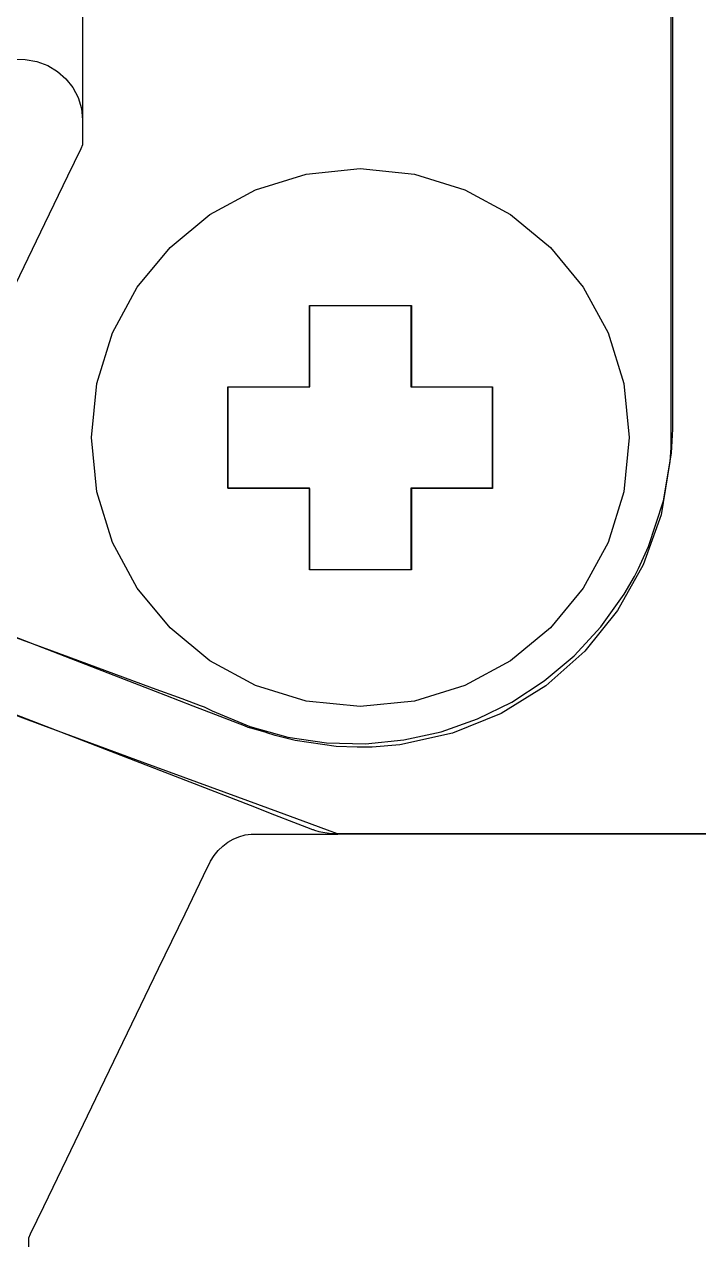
# Model space of a CAD drawing. Extents: x 1 to 47.7, y 0.2 to 35.
# Drawn here: x 37.175 to 37.507, y 7.863 to 8.464 of the extents above; entities that cross this region are included whole.
import ezdxf

# ---------------------------------------------------------------- set-up
doc = ezdxf.new("R2010")
doc.units = 0
doc.header["$MEASUREMENT"] = 0
for name, color, linetype in [('7_1__EMPTY_IO_BOARD_POSITI', 7, 'CONTINUOUS'), ('7_2___8__INDEPENDENT_INPUT', 7, 'CONTINUOUS'), ('7_3___8__OPTOISO_INDEPENDE', 7, 'CONTINUOUS'), ('7_4___24__OPTOISO_INDEPEND', 7, 'CONTINUOUS'), ('7_5___8__INDEPENDENT_INPUT', 7, 'CONTINUOUS'), ('7_6____8__INDEPENDENT_INPU', 7, 'CONTINUOUS'), ('7_7____8__OPTOISO_INDEPEND', 7, 'CONTINUOUS'), ('7_8____8__OPTOISO_INDEPEND', 7, 'CONTINUOUS')]:
    doc.layers.add(name, color=color, linetype=linetype)

msp = doc.modelspace()

# ---------------------------------------------------------------- linework, layer by layer
at = {"layer": '7_1__EMPTY_IO_BOARD_POSITI'}
for points in [[(37.49317, 8.46753), (37.49317, 8.45577), (37.49317, 8.4418), (37.49317, 8.40901), (37.49317, 8.37269), (37.49317, 8.33636), (37.49317, 8.30357), (37.49317, 8.2896), (37.49317, 8.27784), (37.49317, 8.26873), (37.49317, 8.26271), (37.49317, 8.26023), (37.49317, 8.25871), (37.49309, 8.25528), (37.49272, 8.24847), (37.48833, 8.22213), (37.47959, 8.1975), (37.46693, 8.175), (37.45077, 8.15505), (37.43154, 8.13805), (37.40964, 8.12442), (37.38552, 8.11459), (37.35958, 8.10895), (37.34607, 8.10783), (37.33999, 8.10772), (37.33868, 8.10773), (37.32827, 8.10818), (37.30804, 8.11113), (37.29827, 8.11358), (37.29415, 8.11482), (37.29376, 8.11493), (37.28873, 8.1164), (37.28501, 8.11748), (37.28309, 8.11823), (37.27763, 8.12034), (37.26907, 8.12365), (37.25783, 8.12799), (37.24436, 8.1332), (37.22908, 8.13911), (37.19487, 8.15234), (37.12395, 8.17976)], [(37.31539, 8.23522), (37.27508, 8.23522), (37.27508, 8.28516), (37.31539, 8.28516), (37.31539, 8.32531), (37.36533, 8.32531), (37.36533, 8.28516), (37.40528, 8.28516), (37.40528, 8.23522), (37.36533, 8.23522), (37.36533, 8.19508), (37.31539, 8.19508), (37.31539, 8.23522)], [(37.1511, 8.13128), (37.18532, 8.11806), (37.25623, 8.09064), (37.28598, 8.07914), (37.2979, 8.07453), (37.30727, 8.07091), (37.31366, 8.06844), (37.31663, 8.06729), (37.31688, 8.0672), (37.31761, 8.06696), (37.31976, 8.06628), (37.32576, 8.06532), (37.32755, 8.0652), (37.32759, 8.0652), (37.3296, 8.0652), (37.33667, 8.0652), (37.34823, 8.0652), (37.36366, 8.0652), (37.38236, 8.0652), (37.40371, 8.0652), (37.42708, 8.0652), (37.5285, 8.0652)]]:
    msp.add_lwpolyline(points, dxfattribs=at)
msp.add_lwpolyline([(37.34018, 8.39265), (37.36688, 8.38996), (37.39175, 8.38224), (37.41425, 8.37003), (37.43385, 8.35386), (37.45003, 8.33425), (37.46224, 8.31175), (37.46996, 8.28689), (37.47265, 8.26019), (37.46996, 8.2335), (37.46224, 8.20863), (37.45003, 8.18613), (37.43385, 8.16653), (37.41425, 8.15035), (37.39175, 8.13814), (37.36688, 8.13042), (37.34018, 8.12773), (37.31348, 8.13042), (37.28862, 8.13814), (37.26611, 8.15035), (37.24651, 8.16653), (37.23033, 8.18613), (37.21812, 8.20863), (37.2104, 8.2335), (37.20771, 8.26019), (37.2104, 8.28689), (37.21812, 8.31175), (37.23033, 8.33425), (37.24651, 8.35386), (37.26611, 8.37003), (37.28862, 8.38224), (37.31348, 8.38996)], close=True, dxfattribs=at)
at = {"layer": '7_2___8__INDEPENDENT_INPUT'}
for points in [[(37.22759, 8.52376), (37.22157, 8.52239), (37.21629, 8.51976), (37.21182, 8.51602), (37.20822, 8.51134), (37.20557, 8.50585), (37.20393, 8.49971), (37.20337, 8.49307), (37.20337, 8.48884), (37.20337, 8.47792), (37.20337, 8.46298), (37.20337, 8.44671), (37.20337, 8.43178), (37.20337, 8.42085), (37.20337, 8.41662)], [(37.14748, 8.17019), (37.19643, 8.15219), (37.2186, 8.14403), (37.2376, 8.13704), (37.25223, 8.13166), (37.26127, 8.12834), (37.26331, 8.12759), (37.26365, 8.12746), (37.26727, 8.12561), (37.28569, 8.11791), (37.30454, 8.11269), (37.32361, 8.10989), (37.34269, 8.10946), (37.36156, 8.11132), (37.38001, 8.1154), (37.39784, 8.12166), (37.41483, 8.13001), (37.43077, 8.14039), (37.44545, 8.15275), (37.45867, 8.16701), (37.4702, 8.18311), (37.47527, 8.19183), (37.47663, 8.19442), (37.4773, 8.19574), (37.48222, 8.20656), (37.48956, 8.22912), (37.49348, 8.25253), (37.49411, 8.26442), (37.49413, 8.26826), (37.49413, 8.27653), (37.49413, 8.29102), (37.49413, 8.31044), (37.49413, 8.33347), (37.49413, 8.35884), (37.49413, 8.41139), (37.49413, 8.43598), (37.49413, 8.45772), (37.49413, 8.47532)], [(37.16773, 8.44662), (37.17507, 8.44648), (37.18084, 8.44542), (37.18619, 8.4434), (37.191, 8.44051), (37.19517, 8.43685), (37.1986, 8.43254), (37.20118, 8.42766), (37.2028, 8.42232), (37.20337, 8.41662), (37.20337, 8.41614), (37.20337, 8.41489), (37.20337, 8.41308), (37.20337, 8.41098), (37.20337, 8.40881), (37.20337, 8.40683), (37.20337, 8.40527), (37.20337, 8.40437), (37.20247, 8.4024), (37.19597, 8.38893), (37.18465, 8.36549), (37.17025, 8.33569)], [(37.31521, 8.23523), (37.2749, 8.23523), (37.2749, 8.28517), (37.31521, 8.28517), (37.31521, 8.32532), (37.36515, 8.32532), (37.36515, 8.28517), (37.40511, 8.28517), (37.40511, 8.23523), (37.36515, 8.23523), (37.36515, 8.19509), (37.31521, 8.19509), (37.31521, 8.23523)], [(37.54573, 8.065), (37.47271, 8.065), (37.43638, 8.065), (37.40259, 8.065), (37.37316, 8.065), (37.34988, 8.065), (37.34113, 8.065), (37.33459, 8.065), (37.3305, 8.065), (37.32909, 8.065), (37.32814, 8.06535), (37.3254, 8.06636), (37.31515, 8.07013), (37.29954, 8.07587), (37.27981, 8.08313), (37.23279, 8.10042), (37.18383, 8.11842), (37.16166, 8.12658)], [(37.17689, 7.86176), (37.17689, 7.86374), (37.17689, 7.8653), (37.17689, 7.8662), (37.17779, 7.86817), (37.18427, 7.8816), (37.19556, 7.905), (37.20991, 7.93472), (37.22557, 7.96717), (37.24079, 7.99871), (37.25383, 8.02572), (37.26293, 8.04459), (37.26636, 8.05168), (37.26815, 8.0544), (37.27019, 8.05686), (37.27245, 8.05905), (37.27493, 8.06093), (37.27759, 8.06249), (37.28042, 8.06369), (37.28339, 8.06452), (37.28648, 8.06495), (37.28847, 8.065), (37.29144, 8.065), (37.29662, 8.065), (37.3032, 8.065), (37.31038, 8.065), (37.31737, 8.065), (37.32335, 8.065), (37.32752, 8.065), (37.32909, 8.065)]]:
    msp.add_lwpolyline(points, dxfattribs=at)
msp.add_lwpolyline([(37.34018, 8.39265), (37.36688, 8.38996), (37.39175, 8.38224), (37.41425, 8.37003), (37.43385, 8.35386), (37.45003, 8.33425), (37.46224, 8.31175), (37.46996, 8.28689), (37.47265, 8.26019), (37.46996, 8.2335), (37.46224, 8.20863), (37.45003, 8.18613), (37.43385, 8.16653), (37.41425, 8.15035), (37.39175, 8.13814), (37.36688, 8.13042), (37.34018, 8.12773), (37.31348, 8.13042), (37.28862, 8.13814), (37.26611, 8.15035), (37.24651, 8.16653), (37.23033, 8.18613), (37.21812, 8.20863), (37.2104, 8.2335), (37.20771, 8.26019), (37.2104, 8.28689), (37.21812, 8.31175), (37.23033, 8.33425), (37.24651, 8.35386), (37.26611, 8.37003), (37.28862, 8.38224), (37.31348, 8.38996)], close=True, dxfattribs=at)
at = {"layer": '7_3___8__OPTOISO_INDEPENDE'}
for points in [[(37.22759, 8.52376), (37.22157, 8.52239), (37.21629, 8.51976), (37.21182, 8.51602), (37.20822, 8.51134), (37.20557, 8.50585), (37.20393, 8.49971), (37.20337, 8.49307), (37.20337, 8.48884), (37.20337, 8.47792), (37.20337, 8.46298), (37.20337, 8.44671), (37.20337, 8.43178), (37.20337, 8.42085), (37.20337, 8.41662)], [(37.14748, 8.17019), (37.19643, 8.15219), (37.2186, 8.14403), (37.2376, 8.13704), (37.25223, 8.13166), (37.26127, 8.12834), (37.26331, 8.12759), (37.26365, 8.12746), (37.26727, 8.12561), (37.28569, 8.11791), (37.30454, 8.11269), (37.32361, 8.10989), (37.34269, 8.10946), (37.36156, 8.11132), (37.38001, 8.1154), (37.39784, 8.12166), (37.41483, 8.13001), (37.43077, 8.14039), (37.44545, 8.15275), (37.45867, 8.16701), (37.4702, 8.18311), (37.47527, 8.19183), (37.47663, 8.19442), (37.4773, 8.19574), (37.48222, 8.20656), (37.48956, 8.22912), (37.49348, 8.25253), (37.49411, 8.26442), (37.49413, 8.26826), (37.49413, 8.27653), (37.49413, 8.29102), (37.49413, 8.31044), (37.49413, 8.33347), (37.49413, 8.35884), (37.49413, 8.41139), (37.49413, 8.43598), (37.49413, 8.45772), (37.49413, 8.47532)], [(37.16773, 8.44662), (37.17507, 8.44648), (37.18084, 8.44542), (37.18619, 8.4434), (37.191, 8.44051), (37.19517, 8.43685), (37.1986, 8.43254), (37.20118, 8.42766), (37.2028, 8.42232), (37.20337, 8.41662), (37.20337, 8.41614), (37.20337, 8.41489), (37.20337, 8.41308), (37.20337, 8.41098), (37.20337, 8.40881), (37.20337, 8.40683), (37.20337, 8.40527), (37.20337, 8.40437), (37.20247, 8.4024), (37.19597, 8.38893), (37.18465, 8.36549), (37.17025, 8.33569)], [(37.31521, 8.23523), (37.2749, 8.23523), (37.2749, 8.28517), (37.31521, 8.28517), (37.31521, 8.32532), (37.36515, 8.32532), (37.36515, 8.28517), (37.40511, 8.28517), (37.40511, 8.23523), (37.36515, 8.23523), (37.36515, 8.19509), (37.31521, 8.19509), (37.31521, 8.23523)], [(37.54573, 8.065), (37.47271, 8.065), (37.43638, 8.065), (37.40259, 8.065), (37.37316, 8.065), (37.34988, 8.065), (37.34113, 8.065), (37.33459, 8.065), (37.3305, 8.065), (37.32909, 8.065), (37.32814, 8.06535), (37.3254, 8.06636), (37.31515, 8.07013), (37.29954, 8.07587), (37.27981, 8.08313), (37.23279, 8.10042), (37.18383, 8.11842), (37.16166, 8.12658)], [(37.17689, 7.86176), (37.17689, 7.86374), (37.17689, 7.8653), (37.17689, 7.8662), (37.17779, 7.86817), (37.18427, 7.8816), (37.19556, 7.905), (37.20991, 7.93472), (37.22557, 7.96717), (37.24079, 7.99871), (37.25383, 8.02572), (37.26293, 8.04459), (37.26636, 8.05168), (37.26815, 8.0544), (37.27019, 8.05686), (37.27245, 8.05905), (37.27493, 8.06093), (37.27759, 8.06249), (37.28042, 8.06369), (37.28339, 8.06452), (37.28648, 8.06495), (37.28847, 8.065), (37.29144, 8.065), (37.29662, 8.065), (37.3032, 8.065), (37.31038, 8.065), (37.31737, 8.065), (37.32335, 8.065), (37.32752, 8.065), (37.32909, 8.065)]]:
    msp.add_lwpolyline(points, dxfattribs=at)
msp.add_lwpolyline([(37.34018, 8.39265), (37.36688, 8.38996), (37.39175, 8.38224), (37.41425, 8.37003), (37.43385, 8.35386), (37.45003, 8.33425), (37.46224, 8.31175), (37.46996, 8.28689), (37.47265, 8.26019), (37.46996, 8.2335), (37.46224, 8.20863), (37.45003, 8.18613), (37.43385, 8.16653), (37.41425, 8.15035), (37.39175, 8.13814), (37.36688, 8.13042), (37.34018, 8.12773), (37.31348, 8.13042), (37.28862, 8.13814), (37.26611, 8.15035), (37.24651, 8.16653), (37.23033, 8.18613), (37.21812, 8.20863), (37.2104, 8.2335), (37.20771, 8.26019), (37.2104, 8.28689), (37.21812, 8.31175), (37.23033, 8.33425), (37.24651, 8.35386), (37.26611, 8.37003), (37.28862, 8.38224), (37.31348, 8.38996)], close=True, dxfattribs=at)
at = {"layer": '7_4___24__OPTOISO_INDEPEND'}
for points in [[(37.22759, 8.52376), (37.22157, 8.52239), (37.21629, 8.51976), (37.21182, 8.51602), (37.20822, 8.51134), (37.20557, 8.50585), (37.20393, 8.49971), (37.20337, 8.49307), (37.20337, 8.48884), (37.20337, 8.47792), (37.20337, 8.46298), (37.20337, 8.44671), (37.20337, 8.43178), (37.20337, 8.42085), (37.20337, 8.41662)], [(37.14748, 8.17019), (37.19643, 8.15219), (37.2186, 8.14403), (37.2376, 8.13704), (37.25223, 8.13166), (37.26127, 8.12834), (37.26331, 8.12759), (37.26365, 8.12746), (37.26727, 8.12561), (37.28569, 8.11791), (37.30454, 8.11269), (37.32361, 8.10989), (37.34269, 8.10946), (37.36156, 8.11132), (37.38001, 8.1154), (37.39784, 8.12166), (37.41483, 8.13001), (37.43077, 8.14039), (37.44545, 8.15275), (37.45867, 8.16701), (37.4702, 8.18311), (37.47527, 8.19183), (37.47663, 8.19442), (37.4773, 8.19574), (37.48222, 8.20656), (37.48956, 8.22912), (37.49348, 8.25253), (37.49411, 8.26442), (37.49413, 8.26826), (37.49413, 8.27653), (37.49413, 8.29102), (37.49413, 8.31044), (37.49413, 8.33347), (37.49413, 8.35884), (37.49413, 8.41139), (37.49413, 8.43598), (37.49413, 8.45772), (37.49413, 8.47532)], [(37.16773, 8.44662), (37.17507, 8.44648), (37.18084, 8.44542), (37.18619, 8.4434), (37.191, 8.44051), (37.19517, 8.43685), (37.1986, 8.43254), (37.20118, 8.42766), (37.2028, 8.42232), (37.20337, 8.41662), (37.20337, 8.41614), (37.20337, 8.41489), (37.20337, 8.41308), (37.20337, 8.41098), (37.20337, 8.40881), (37.20337, 8.40683), (37.20337, 8.40527), (37.20337, 8.40437), (37.20247, 8.4024), (37.19597, 8.38893), (37.18465, 8.36549), (37.17025, 8.33569)], [(37.31521, 8.23523), (37.2749, 8.23523), (37.2749, 8.28517), (37.31521, 8.28517), (37.31521, 8.32532), (37.36515, 8.32532), (37.36515, 8.28517), (37.40511, 8.28517), (37.40511, 8.23523), (37.36515, 8.23523), (37.36515, 8.19509), (37.31521, 8.19509), (37.31521, 8.23523)], [(37.54573, 8.065), (37.47271, 8.065), (37.43638, 8.065), (37.40259, 8.065), (37.37316, 8.065), (37.34988, 8.065), (37.34113, 8.065), (37.33459, 8.065), (37.3305, 8.065), (37.32909, 8.065), (37.32814, 8.06535), (37.3254, 8.06636), (37.31515, 8.07013), (37.29954, 8.07587), (37.27981, 8.08313), (37.23279, 8.10042), (37.18383, 8.11842), (37.16166, 8.12658)], [(37.17689, 7.86176), (37.17689, 7.86374), (37.17689, 7.8653), (37.17689, 7.8662), (37.17779, 7.86817), (37.18427, 7.8816), (37.19556, 7.905), (37.20991, 7.93472), (37.22557, 7.96717), (37.24079, 7.99871), (37.25383, 8.02572), (37.26293, 8.04459), (37.26636, 8.05168), (37.26815, 8.0544), (37.27019, 8.05686), (37.27245, 8.05905), (37.27493, 8.06093), (37.27759, 8.06249), (37.28042, 8.06369), (37.28339, 8.06452), (37.28648, 8.06495), (37.28847, 8.065), (37.29144, 8.065), (37.29662, 8.065), (37.3032, 8.065), (37.31038, 8.065), (37.31737, 8.065), (37.32335, 8.065), (37.32752, 8.065), (37.32909, 8.065)]]:
    msp.add_lwpolyline(points, dxfattribs=at)
msp.add_lwpolyline([(37.34018, 8.39265), (37.36688, 8.38996), (37.39175, 8.38224), (37.41425, 8.37003), (37.43385, 8.35386), (37.45003, 8.33425), (37.46224, 8.31175), (37.46996, 8.28689), (37.47265, 8.26019), (37.46996, 8.2335), (37.46224, 8.20863), (37.45003, 8.18613), (37.43385, 8.16653), (37.41425, 8.15035), (37.39175, 8.13814), (37.36688, 8.13042), (37.34018, 8.12773), (37.31348, 8.13042), (37.28862, 8.13814), (37.26611, 8.15035), (37.24651, 8.16653), (37.23033, 8.18613), (37.21812, 8.20863), (37.2104, 8.2335), (37.20771, 8.26019), (37.2104, 8.28689), (37.21812, 8.31175), (37.23033, 8.33425), (37.24651, 8.35386), (37.26611, 8.37003), (37.28862, 8.38224), (37.31348, 8.38996)], close=True, dxfattribs=at)
at = {"layer": '7_5___8__INDEPENDENT_INPUT'}
for points in [[(37.22759, 8.52376), (37.22157, 8.52239), (37.21629, 8.51976), (37.21182, 8.51602), (37.20822, 8.51134), (37.20557, 8.50585), (37.20393, 8.49971), (37.20337, 8.49307), (37.20337, 8.48884), (37.20337, 8.47792), (37.20337, 8.46298), (37.20337, 8.44671), (37.20337, 8.43178), (37.20337, 8.42085), (37.20337, 8.41662)], [(37.14748, 8.17019), (37.19643, 8.15219), (37.2186, 8.14403), (37.2376, 8.13704), (37.25223, 8.13166), (37.26127, 8.12834), (37.26331, 8.12759), (37.26365, 8.12746), (37.26727, 8.12561), (37.28569, 8.11791), (37.30454, 8.11269), (37.32361, 8.10989), (37.34269, 8.10946), (37.36156, 8.11132), (37.38001, 8.1154), (37.39784, 8.12166), (37.41483, 8.13001), (37.43077, 8.14039), (37.44545, 8.15275), (37.45867, 8.16701), (37.4702, 8.18311), (37.47527, 8.19183), (37.47663, 8.19442), (37.4773, 8.19574), (37.48222, 8.20656), (37.48956, 8.22912), (37.49348, 8.25253), (37.49411, 8.26442), (37.49413, 8.26826), (37.49413, 8.27653), (37.49413, 8.29102), (37.49413, 8.31044), (37.49413, 8.33347), (37.49413, 8.35884), (37.49413, 8.41139), (37.49413, 8.43598), (37.49413, 8.45772), (37.49413, 8.47532)], [(37.16773, 8.44662), (37.17507, 8.44648), (37.18084, 8.44542), (37.18619, 8.4434), (37.191, 8.44051), (37.19517, 8.43685), (37.1986, 8.43254), (37.20118, 8.42766), (37.2028, 8.42232), (37.20337, 8.41662), (37.20337, 8.41614), (37.20337, 8.41489), (37.20337, 8.41308), (37.20337, 8.41098), (37.20337, 8.40881), (37.20337, 8.40683), (37.20337, 8.40527), (37.20337, 8.40437), (37.20247, 8.4024), (37.19597, 8.38893), (37.18465, 8.36549), (37.17025, 8.33569)], [(37.31521, 8.23523), (37.2749, 8.23523), (37.2749, 8.28517), (37.31521, 8.28517), (37.31521, 8.32532), (37.36515, 8.32532), (37.36515, 8.28517), (37.40511, 8.28517), (37.40511, 8.23523), (37.36515, 8.23523), (37.36515, 8.19509), (37.31521, 8.19509), (37.31521, 8.23523)], [(37.54573, 8.065), (37.47271, 8.065), (37.43638, 8.065), (37.40259, 8.065), (37.37316, 8.065), (37.34988, 8.065), (37.34113, 8.065), (37.33459, 8.065), (37.3305, 8.065), (37.32909, 8.065), (37.32814, 8.06535), (37.3254, 8.06636), (37.31515, 8.07013), (37.29954, 8.07587), (37.27981, 8.08313), (37.23279, 8.10042), (37.18383, 8.11842), (37.16166, 8.12658)], [(37.17689, 7.86176), (37.17689, 7.86374), (37.17689, 7.8653), (37.17689, 7.8662), (37.17779, 7.86817), (37.18427, 7.8816), (37.19556, 7.905), (37.20991, 7.93472), (37.22557, 7.96717), (37.24079, 7.99871), (37.25383, 8.02572), (37.26293, 8.04459), (37.26636, 8.05168), (37.26815, 8.0544), (37.27019, 8.05686), (37.27245, 8.05905), (37.27493, 8.06093), (37.27759, 8.06249), (37.28042, 8.06369), (37.28339, 8.06452), (37.28648, 8.06495), (37.28847, 8.065), (37.29144, 8.065), (37.29662, 8.065), (37.3032, 8.065), (37.31038, 8.065), (37.31737, 8.065), (37.32335, 8.065), (37.32752, 8.065), (37.32909, 8.065)]]:
    msp.add_lwpolyline(points, dxfattribs=at)
msp.add_lwpolyline([(37.34018, 8.39265), (37.36688, 8.38996), (37.39175, 8.38224), (37.41425, 8.37003), (37.43385, 8.35386), (37.45003, 8.33425), (37.46224, 8.31175), (37.46996, 8.28689), (37.47265, 8.26019), (37.46996, 8.2335), (37.46224, 8.20863), (37.45003, 8.18613), (37.43385, 8.16653), (37.41425, 8.15035), (37.39175, 8.13814), (37.36688, 8.13042), (37.34018, 8.12773), (37.31348, 8.13042), (37.28862, 8.13814), (37.26611, 8.15035), (37.24651, 8.16653), (37.23033, 8.18613), (37.21812, 8.20863), (37.2104, 8.2335), (37.20771, 8.26019), (37.2104, 8.28689), (37.21812, 8.31175), (37.23033, 8.33425), (37.24651, 8.35386), (37.26611, 8.37003), (37.28862, 8.38224), (37.31348, 8.38996)], close=True, dxfattribs=at)
at = {"layer": '7_6____8__INDEPENDENT_INPU'}
for points in [[(37.22759, 8.52376), (37.22157, 8.52239), (37.21629, 8.51976), (37.21182, 8.51602), (37.20822, 8.51134), (37.20557, 8.50585), (37.20393, 8.49971), (37.20337, 8.49307), (37.20337, 8.48884), (37.20337, 8.47792), (37.20337, 8.46298), (37.20337, 8.44671), (37.20337, 8.43178), (37.20337, 8.42085), (37.20337, 8.41662)], [(37.14748, 8.17019), (37.19643, 8.15219), (37.2186, 8.14403), (37.2376, 8.13704), (37.25223, 8.13166), (37.26127, 8.12834), (37.26331, 8.12759), (37.26365, 8.12746), (37.26727, 8.12561), (37.28569, 8.11791), (37.30454, 8.11269), (37.32361, 8.10989), (37.34269, 8.10946), (37.36156, 8.11132), (37.38001, 8.1154), (37.39784, 8.12166), (37.41483, 8.13001), (37.43077, 8.14039), (37.44545, 8.15275), (37.45867, 8.16701), (37.4702, 8.18311), (37.47527, 8.19183), (37.47663, 8.19442), (37.4773, 8.19574), (37.48222, 8.20656), (37.48956, 8.22912), (37.49348, 8.25253), (37.49411, 8.26442), (37.49413, 8.26826), (37.49413, 8.27653), (37.49413, 8.29102), (37.49413, 8.31044), (37.49413, 8.33347), (37.49413, 8.35884), (37.49413, 8.41139), (37.49413, 8.43598), (37.49413, 8.45772), (37.49413, 8.47532)], [(37.16773, 8.44662), (37.17507, 8.44648), (37.18084, 8.44542), (37.18619, 8.4434), (37.191, 8.44051), (37.19517, 8.43685), (37.1986, 8.43254), (37.20118, 8.42766), (37.2028, 8.42232), (37.20337, 8.41662), (37.20337, 8.41614), (37.20337, 8.41489), (37.20337, 8.41308), (37.20337, 8.41098), (37.20337, 8.40881), (37.20337, 8.40683), (37.20337, 8.40527), (37.20337, 8.40437), (37.20247, 8.4024), (37.19597, 8.38893), (37.18465, 8.36549), (37.17025, 8.33569)], [(37.31521, 8.23523), (37.2749, 8.23523), (37.2749, 8.28517), (37.31521, 8.28517), (37.31521, 8.32532), (37.36515, 8.32532), (37.36515, 8.28517), (37.40511, 8.28517), (37.40511, 8.23523), (37.36515, 8.23523), (37.36515, 8.19509), (37.31521, 8.19509), (37.31521, 8.23523)], [(37.54573, 8.065), (37.47271, 8.065), (37.43638, 8.065), (37.40259, 8.065), (37.37316, 8.065), (37.34988, 8.065), (37.34113, 8.065), (37.33459, 8.065), (37.3305, 8.065), (37.32909, 8.065), (37.32814, 8.06535), (37.3254, 8.06636), (37.31515, 8.07013), (37.29954, 8.07587), (37.27981, 8.08313), (37.23279, 8.10042), (37.18383, 8.11842), (37.16166, 8.12658)], [(37.17689, 7.86176), (37.17689, 7.86374), (37.17689, 7.8653), (37.17689, 7.8662), (37.17779, 7.86817), (37.18427, 7.8816), (37.19556, 7.905), (37.20991, 7.93472), (37.22557, 7.96717), (37.24079, 7.99871), (37.25383, 8.02572), (37.26293, 8.04459), (37.26636, 8.05168), (37.26815, 8.0544), (37.27019, 8.05686), (37.27245, 8.05905), (37.27493, 8.06093), (37.27759, 8.06249), (37.28042, 8.06369), (37.28339, 8.06452), (37.28648, 8.06495), (37.28847, 8.065), (37.29144, 8.065), (37.29662, 8.065), (37.3032, 8.065), (37.31038, 8.065), (37.31737, 8.065), (37.32335, 8.065), (37.32752, 8.065), (37.32909, 8.065)]]:
    msp.add_lwpolyline(points, dxfattribs=at)
msp.add_lwpolyline([(37.34018, 8.39265), (37.36688, 8.38996), (37.39175, 8.38224), (37.41425, 8.37003), (37.43385, 8.35386), (37.45003, 8.33425), (37.46224, 8.31175), (37.46996, 8.28689), (37.47265, 8.26019), (37.46996, 8.2335), (37.46224, 8.20863), (37.45003, 8.18613), (37.43385, 8.16653), (37.41425, 8.15035), (37.39175, 8.13814), (37.36688, 8.13042), (37.34018, 8.12773), (37.31348, 8.13042), (37.28862, 8.13814), (37.26611, 8.15035), (37.24651, 8.16653), (37.23033, 8.18613), (37.21812, 8.20863), (37.2104, 8.2335), (37.20771, 8.26019), (37.2104, 8.28689), (37.21812, 8.31175), (37.23033, 8.33425), (37.24651, 8.35386), (37.26611, 8.37003), (37.28862, 8.38224), (37.31348, 8.38996)], close=True, dxfattribs=at)
at = {"layer": '7_7____8__OPTOISO_INDEPEND'}
for points in [[(37.22759, 8.52376), (37.22157, 8.52239), (37.21629, 8.51976), (37.21182, 8.51602), (37.20822, 8.51134), (37.20557, 8.50585), (37.20393, 8.49971), (37.20337, 8.49307), (37.20337, 8.48884), (37.20337, 8.47792), (37.20337, 8.46298), (37.20337, 8.44671), (37.20337, 8.43178), (37.20337, 8.42085), (37.20337, 8.41662)], [(37.14748, 8.17019), (37.19643, 8.15219), (37.2186, 8.14403), (37.2376, 8.13704), (37.25223, 8.13166), (37.26127, 8.12834), (37.26331, 8.12759), (37.26365, 8.12746), (37.26727, 8.12561), (37.28569, 8.11791), (37.30454, 8.11269), (37.32361, 8.10989), (37.34269, 8.10946), (37.36156, 8.11132), (37.38001, 8.1154), (37.39784, 8.12166), (37.41483, 8.13001), (37.43077, 8.14039), (37.44545, 8.15275), (37.45867, 8.16701), (37.4702, 8.18311), (37.47527, 8.19183), (37.47663, 8.19442), (37.4773, 8.19574), (37.48222, 8.20656), (37.48956, 8.22912), (37.49348, 8.25253), (37.49411, 8.26442), (37.49413, 8.26826), (37.49413, 8.27653), (37.49413, 8.29102), (37.49413, 8.31044), (37.49413, 8.33347), (37.49413, 8.35884), (37.49413, 8.41139), (37.49413, 8.43598), (37.49413, 8.45772), (37.49413, 8.47532)], [(37.16773, 8.44662), (37.17507, 8.44648), (37.18084, 8.44542), (37.18619, 8.4434), (37.191, 8.44051), (37.19517, 8.43685), (37.1986, 8.43254), (37.20118, 8.42766), (37.2028, 8.42232), (37.20337, 8.41662), (37.20337, 8.41614), (37.20337, 8.41489), (37.20337, 8.41308), (37.20337, 8.41098), (37.20337, 8.40881), (37.20337, 8.40683), (37.20337, 8.40527), (37.20337, 8.40437), (37.20247, 8.4024), (37.19597, 8.38893), (37.18465, 8.36549), (37.17025, 8.33569)], [(37.31521, 8.23523), (37.2749, 8.23523), (37.2749, 8.28517), (37.31521, 8.28517), (37.31521, 8.32532), (37.36515, 8.32532), (37.36515, 8.28517), (37.40511, 8.28517), (37.40511, 8.23523), (37.36515, 8.23523), (37.36515, 8.19509), (37.31521, 8.19509), (37.31521, 8.23523)], [(37.54573, 8.065), (37.47271, 8.065), (37.43638, 8.065), (37.40259, 8.065), (37.37316, 8.065), (37.34988, 8.065), (37.34113, 8.065), (37.33459, 8.065), (37.3305, 8.065), (37.32909, 8.065), (37.32814, 8.06535), (37.3254, 8.06636), (37.31515, 8.07013), (37.29954, 8.07587), (37.27981, 8.08313), (37.23279, 8.10042), (37.18383, 8.11842), (37.16166, 8.12658)], [(37.17689, 7.86176), (37.17689, 7.86374), (37.17689, 7.8653), (37.17689, 7.8662), (37.17779, 7.86817), (37.18427, 7.8816), (37.19556, 7.905), (37.20991, 7.93472), (37.22557, 7.96717), (37.24079, 7.99871), (37.25383, 8.02572), (37.26293, 8.04459), (37.26636, 8.05168), (37.26815, 8.0544), (37.27019, 8.05686), (37.27245, 8.05905), (37.27493, 8.06093), (37.27759, 8.06249), (37.28042, 8.06369), (37.28339, 8.06452), (37.28648, 8.06495), (37.28847, 8.065), (37.29144, 8.065), (37.29662, 8.065), (37.3032, 8.065), (37.31038, 8.065), (37.31737, 8.065), (37.32335, 8.065), (37.32752, 8.065), (37.32909, 8.065)]]:
    msp.add_lwpolyline(points, dxfattribs=at)
msp.add_lwpolyline([(37.34018, 8.39265), (37.36688, 8.38996), (37.39175, 8.38224), (37.41425, 8.37003), (37.43385, 8.35386), (37.45003, 8.33425), (37.46224, 8.31175), (37.46996, 8.28689), (37.47265, 8.26019), (37.46996, 8.2335), (37.46224, 8.20863), (37.45003, 8.18613), (37.43385, 8.16653), (37.41425, 8.15035), (37.39175, 8.13814), (37.36688, 8.13042), (37.34018, 8.12773), (37.31348, 8.13042), (37.28862, 8.13814), (37.26611, 8.15035), (37.24651, 8.16653), (37.23033, 8.18613), (37.21812, 8.20863), (37.2104, 8.2335), (37.20771, 8.26019), (37.2104, 8.28689), (37.21812, 8.31175), (37.23033, 8.33425), (37.24651, 8.35386), (37.26611, 8.37003), (37.28862, 8.38224), (37.31348, 8.38996)], close=True, dxfattribs=at)
at = {"layer": '7_8____8__OPTOISO_INDEPEND'}
for points in [[(37.22759, 8.52376), (37.22157, 8.52239), (37.21629, 8.51976), (37.21182, 8.51602), (37.20822, 8.51134), (37.20557, 8.50585), (37.20393, 8.49971), (37.20337, 8.49307), (37.20337, 8.48884), (37.20337, 8.47792), (37.20337, 8.46298), (37.20337, 8.44671), (37.20337, 8.43178), (37.20337, 8.42085), (37.20337, 8.41662)], [(37.14748, 8.17019), (37.19643, 8.15219), (37.2186, 8.14403), (37.2376, 8.13704), (37.25223, 8.13166), (37.26127, 8.12834), (37.26331, 8.12759), (37.26365, 8.12746), (37.26727, 8.12561), (37.28569, 8.11791), (37.30454, 8.11269), (37.32361, 8.10989), (37.34269, 8.10946), (37.36156, 8.11132), (37.38001, 8.1154), (37.39784, 8.12166), (37.41483, 8.13001), (37.43077, 8.14039), (37.44545, 8.15275), (37.45867, 8.16701), (37.4702, 8.18311), (37.47527, 8.19183), (37.47663, 8.19442), (37.4773, 8.19574), (37.48222, 8.20656), (37.48956, 8.22912), (37.49348, 8.25253), (37.49411, 8.26442), (37.49413, 8.26826), (37.49413, 8.27653), (37.49413, 8.29102), (37.49413, 8.31044), (37.49413, 8.33347), (37.49413, 8.35884), (37.49413, 8.41139), (37.49413, 8.43598), (37.49413, 8.45772), (37.49413, 8.47532)], [(37.16773, 8.44662), (37.17507, 8.44648), (37.18084, 8.44542), (37.18619, 8.4434), (37.191, 8.44051), (37.19517, 8.43685), (37.1986, 8.43254), (37.20118, 8.42766), (37.2028, 8.42232), (37.20337, 8.41662), (37.20337, 8.41614), (37.20337, 8.41489), (37.20337, 8.41308), (37.20337, 8.41098), (37.20337, 8.40881), (37.20337, 8.40683), (37.20337, 8.40527), (37.20337, 8.40437), (37.20247, 8.4024), (37.19597, 8.38893), (37.18465, 8.36549), (37.17025, 8.33569)], [(37.31521, 8.23523), (37.2749, 8.23523), (37.2749, 8.28517), (37.31521, 8.28517), (37.31521, 8.32532), (37.36515, 8.32532), (37.36515, 8.28517), (37.40511, 8.28517), (37.40511, 8.23523), (37.36515, 8.23523), (37.36515, 8.19509), (37.31521, 8.19509), (37.31521, 8.23523)], [(37.54573, 8.065), (37.47271, 8.065), (37.43638, 8.065), (37.40259, 8.065), (37.37316, 8.065), (37.34988, 8.065), (37.34113, 8.065), (37.33459, 8.065), (37.3305, 8.065), (37.32909, 8.065), (37.32814, 8.06535), (37.3254, 8.06636), (37.31515, 8.07013), (37.29954, 8.07587), (37.27981, 8.08313), (37.23279, 8.10042), (37.18383, 8.11842), (37.16166, 8.12658)], [(37.17689, 7.86176), (37.17689, 7.86374), (37.17689, 7.8653), (37.17689, 7.8662), (37.17779, 7.86817), (37.18427, 7.8816), (37.19556, 7.905), (37.20991, 7.93472), (37.22557, 7.96717), (37.24079, 7.99871), (37.25383, 8.02572), (37.26293, 8.04459), (37.26636, 8.05168), (37.26815, 8.0544), (37.27019, 8.05686), (37.27245, 8.05905), (37.27493, 8.06093), (37.27759, 8.06249), (37.28042, 8.06369), (37.28339, 8.06452), (37.28648, 8.06495), (37.28847, 8.065), (37.29144, 8.065), (37.29662, 8.065), (37.3032, 8.065), (37.31038, 8.065), (37.31737, 8.065), (37.32335, 8.065), (37.32752, 8.065), (37.32909, 8.065)]]:
    msp.add_lwpolyline(points, dxfattribs=at)
msp.add_lwpolyline([(37.34018, 8.39265), (37.36688, 8.38996), (37.39175, 8.38224), (37.41425, 8.37003), (37.43385, 8.35386), (37.45003, 8.33425), (37.46224, 8.31175), (37.46996, 8.28689), (37.47265, 8.26019), (37.46996, 8.2335), (37.46224, 8.20863), (37.45003, 8.18613), (37.43385, 8.16653), (37.41425, 8.15035), (37.39175, 8.13814), (37.36688, 8.13042), (37.34018, 8.12773), (37.31348, 8.13042), (37.28862, 8.13814), (37.26611, 8.15035), (37.24651, 8.16653), (37.23033, 8.18613), (37.21812, 8.20863), (37.2104, 8.2335), (37.20771, 8.26019), (37.2104, 8.28689), (37.21812, 8.31175), (37.23033, 8.33425), (37.24651, 8.35386), (37.26611, 8.37003), (37.28862, 8.38224), (37.31348, 8.38996)], close=True, dxfattribs=at)

doc.saveas('drawing.dxf')
